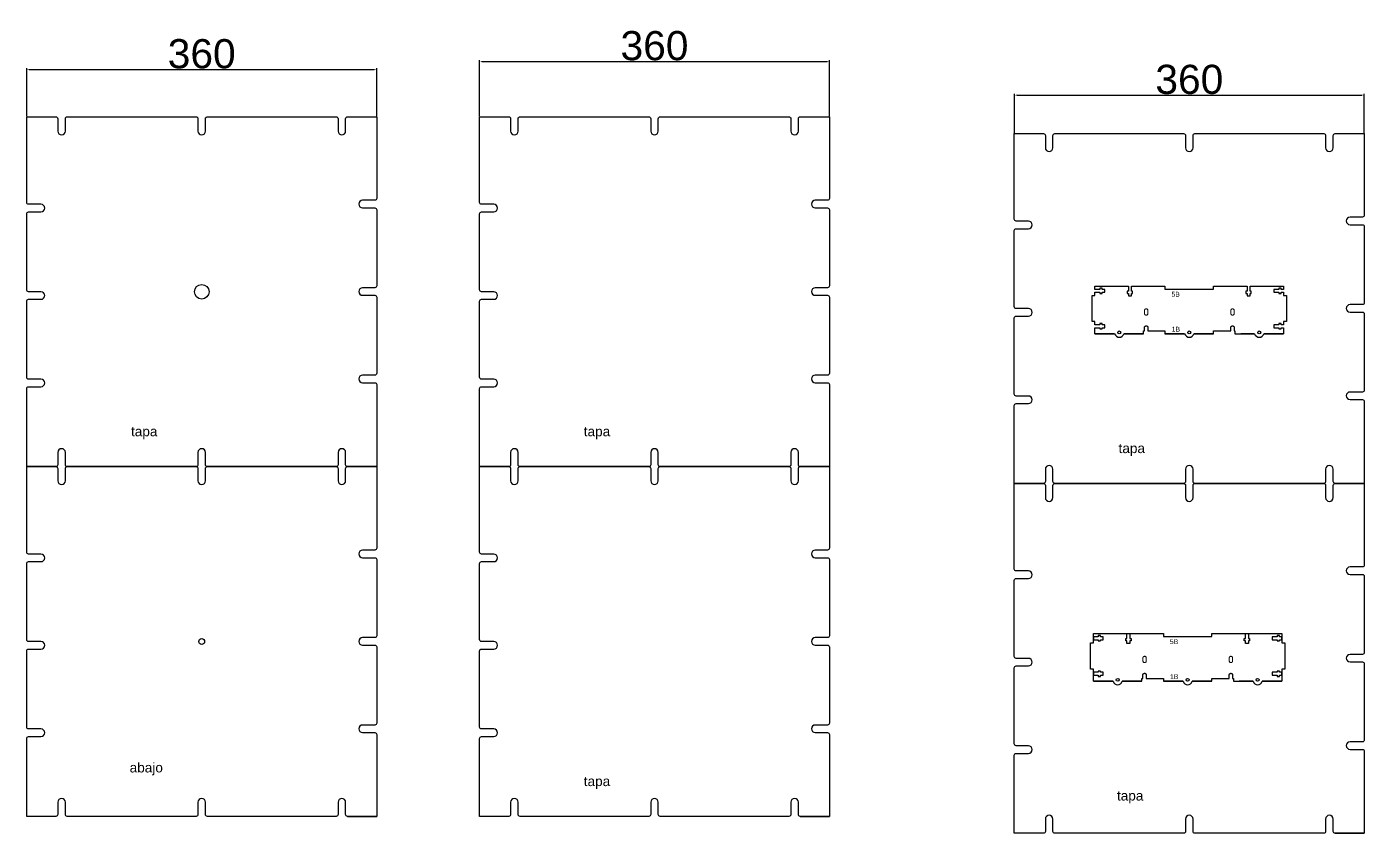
# Model space of a CAD drawing. Header units: millimetres. Extents: x -427 to 3453, y -1931 to 1921.
# Drawn here: x -427 to 949, y -1699 to -869 of the extents above; entities that cross this region are included whole.
import ezdxf

# ---------------------------------------------------------------- set-up
doc = ezdxf.new("R2010")
doc.units = ezdxf.units.MM
doc.layers.add('Layer 1', color=7, linetype='Continuous')
doc.styles.get("Standard").update_dxf_attribs({"font": 'arial.ttf'})
doc.dimstyles.new('ISO-25', dxfattribs={"dimtxt": 2.5, "dimasz": 2.5, "dimexe": 1.25, "dimexo": 0.625, "dimtad": 1, "dimtxsty": 'Standard', "dimcen": 2.5, "dimadec": 0, "dimazin": 0, "dimtfac": 1, "dimtmove": 0, "dimatfit": 3, "dimfxl": 1, "dimarcsym": 0})

# ---------------------------------------------------------------- blocks, each defined once
blk = doc.blocks.new('*D12')
at = {"color": 0, "lineweight": -2, "transparency": 16777216}
for p, q in [((-426.8, -960.8), (-426.8, -911.4)), ((-424.3, -912.6), (-69.3, -912.6)), ((-66.8, -960.8), (-66.8, -911.4))]:
    blk.add_line(p, q, dxfattribs=at)
at = {"color": 0, "transparency": 16777216}
for points in [[(-424.3, -912.2), (-424.3, -913.1), (-426.8, -912.6)], [(-69.3, -912.2), (-69.3, -913.1), (-66.8, -912.6)]]:
    blk.add_solid(points, dxfattribs=at)
at = {"layer": 'Defpoints', "color": 0, "transparency": 16777216}
for p in [(-66.8, -912.6), (-426.8, -961.5), (-66.8, -961.5)]:
    blk.add_point(p, dxfattribs=at)
at = {"color": 0, "transparency": 16777216, "insert": (-246.8, -896.7), "char_height": 30, "attachment_point": 5}
blk.add_mtext('360', dxfattribs=at)
blk = doc.blocks.new('*D13')
at = {"color": 0, "lineweight": -2, "transparency": 16777216}
for p, q in [((39, -960.8), (39, -903.1)), ((41.5, -904.4), (396.5, -904.4)), ((399, -960.8), (399, -903.1))]:
    blk.add_line(p, q, dxfattribs=at)
at = {"color": 0, "transparency": 16777216}
for points in [[(41.5, -904), (41.5, -904.8), (39, -904.4)], [(396.5, -904), (396.5, -904.8), (399, -904.4)]]:
    blk.add_solid(points, dxfattribs=at)
at = {"layer": 'Defpoints', "color": 0, "transparency": 16777216}
for p in [(399, -904.4), (39, -961.5), (399, -961.5)]:
    blk.add_point(p, dxfattribs=at)
at = {"color": 0, "transparency": 16777216, "insert": (219, -888.4), "char_height": 30, "attachment_point": 5}
blk.add_mtext('360', dxfattribs=at)
blk = doc.blocks.new('*D14')
at = {"color": 0, "lineweight": -2, "transparency": 16777216}
for p, q in [((589.2, -978.1), (589.2, -937.8)), ((591.7, -939.1), (946.7, -939.1)), ((949.2, -978.1), (949.2, -937.8))]:
    blk.add_line(p, q, dxfattribs=at)
at = {"color": 0, "transparency": 16777216}
for points in [[(591.7, -938.7), (591.7, -939.5), (589.2, -939.1)], [(946.7, -938.7), (946.7, -939.5), (949.2, -939.1)]]:
    blk.add_solid(points, dxfattribs=at)
at = {"layer": 'Defpoints', "color": 0, "transparency": 16777216}
for p in [(949.2, -939.1), (589.2, -978.8), (949.2, -978.8)]:
    blk.add_point(p, dxfattribs=at)
at = {"color": 0, "transparency": 16777216, "insert": (769.2, -923.1), "char_height": 30, "attachment_point": 5}
blk.add_mtext('360', dxfattribs=at)

msp = doc.modelspace()

# ---------------------------------------------------------------- linework, layer by layer
at = {"color": 240, "true_color": 0xed1f24}
msp.add_line((764.381, -1184.823), (744.151, -1184.823), dxfattribs=at)
at = {"color": 5}
msp.add_line((762.716, -1542.382), (742.485, -1542.382), dxfattribs=at)
at = {"color": 240, "true_color": 0xed1f24}
for points in [[(-96.776, -1321.468), (-66.776, -1321.468), (-96.776, -1321.468, -0.41421356), (-98.722, -1319.522), (-98.722, -1306.873, 1), (-106.506, -1306.873), (-106.506, -1319.522, -0.41421356), (-108.452, -1321.468), (-240.938, -1321.468, -0.41421356), (-242.884, -1319.522), (-242.884, -1306.873, 1), (-250.668, -1306.873), (-250.668, -1319.522, -0.41421356), (-252.614, -1321.468), (-385.1, -1321.468, -0.41421356), (-387.046, -1319.522), (-387.046, -1306.873, 1), (-394.83, -1306.873), (-394.83, -1319.522, -0.41421356), (-396.776, -1321.468), (-426.776, -1321.468), (-426.776, -1241.198, -0.41421356), (-424.83, -1239.252), (-412.181, -1239.252, 1), (-412.181, -1231.468), (-424.83, -1231.468, -0.41421356), (-426.776, -1229.522), (-426.776, -1151.198, -0.41421356), (-424.83, -1149.252), (-412.181, -1149.252, 1), (-412.181, -1141.468), (-424.83, -1141.468, -0.41421356), (-426.776, -1139.522), (-426.776, -1061.198, -0.41421356), (-424.83, -1059.252), (-412.181, -1059.252, 1), (-412.181, -1051.468), (-424.83, -1051.468, -0.41421356), (-426.776, -1049.522), (-426.776, -961.468), (-396.776, -961.468, -0.41421356), (-394.83, -963.414), (-394.83, -976.063, 1), (-387.046, -976.063), (-387.046, -963.414, -0.41421356), (-385.1, -961.468), (-252.614, -961.468, -0.41421356), (-250.668, -963.414), (-250.668, -976.063, 1), (-242.884, -976.063), (-242.884, -963.414, -0.41421356), (-240.938, -961.468), (-108.452, -961.468, -0.41421356), (-106.506, -963.414), (-106.506, -976.063, 1), (-98.722, -976.063), (-98.722, -963.414, -0.41421356), (-96.776, -961.468), (-66.776, -961.468), (-66.776, -1045.417, -0.41421356), (-68.722, -1047.363), (-81.371, -1047.363, 1), (-81.371, -1055.147), (-68.722, -1055.147, -0.41421356), (-66.776, -1057.093), (-66.776, -1135.417, -0.41421356), (-68.722, -1137.363), (-81.371, -1137.363, 1), (-81.371, -1145.147), (-68.722, -1145.147, -0.41421356), (-66.776, -1147.093), (-66.776, -1225.417, -0.41421356), (-68.722, -1227.363), (-81.371, -1227.363, 1), (-81.371, -1235.147), (-68.722, -1235.147, -0.41421356), (-66.776, -1237.093), (-66.776, -1321.468)], [(369.011, -1321.468), (399.011, -1321.468), (369.011, -1321.468, -0.41421356), (367.065, -1319.522), (367.065, -1306.873, 1), (359.281, -1306.873), (359.281, -1319.522, -0.41421356), (357.335, -1321.468), (224.849, -1321.468, -0.41421356), (222.903, -1319.522), (222.903, -1306.873, 1), (215.119, -1306.873), (215.119, -1319.522, -0.41421356), (213.173, -1321.468), (80.687, -1321.468, -0.41421356), (78.741, -1319.522), (78.741, -1306.873, 1), (70.957, -1306.873), (70.957, -1319.522, -0.41421356), (69.011, -1321.468), (39.011, -1321.468), (39.011, -1241.198, -0.41421356), (40.957, -1239.252), (53.606, -1239.252, 1), (53.606, -1231.468), (40.957, -1231.468, -0.41421356), (39.011, -1229.522), (39.011, -1151.198, -0.41421356), (40.957, -1149.252), (53.606, -1149.252, 1), (53.606, -1141.468), (40.957, -1141.468, -0.41421356), (39.011, -1139.522), (39.011, -1061.198, -0.41421356), (40.957, -1059.252), (53.606, -1059.252, 1), (53.606, -1051.468), (40.957, -1051.468, -0.41421356), (39.011, -1049.522), (39.011, -961.468), (69.011, -961.468, -0.41421356), (70.957, -963.414), (70.957, -976.063, 1), (78.741, -976.063), (78.741, -963.414, -0.41421356), (80.687, -961.468), (213.173, -961.468, -0.41421356), (215.119, -963.414), (215.119, -976.063, 1), (222.903, -976.063), (222.903, -963.414, -0.41421356), (224.849, -961.468), (357.335, -961.468, -0.41421356), (359.281, -963.414), (359.281, -976.063, 1), (367.065, -976.063), (367.065, -963.414, -0.41421356), (369.011, -961.468), (399.011, -961.468), (399.011, -1045.417, -0.41421356), (397.065, -1047.363), (384.416, -1047.363, 1), (384.416, -1055.147), (397.065, -1055.147, -0.41421356), (399.011, -1057.093), (399.011, -1135.417, -0.41421356), (397.065, -1137.363), (384.416, -1137.363, 1), (384.416, -1145.147), (397.065, -1145.147, -0.41421356), (399.011, -1147.093), (399.011, -1225.417, -0.41421356), (397.065, -1227.363), (384.416, -1227.363, 1), (384.416, -1235.147), (397.065, -1235.147, -0.41421356), (399.011, -1237.093), (399.011, -1321.468)], [(919.151, -1338.769), (949.151, -1338.769), (919.151, -1338.769, -0.41421356), (917.205, -1336.823), (917.205, -1324.174, 1), (909.421, -1324.174), (909.421, -1336.823, -0.41421356), (907.475, -1338.769), (774.989, -1338.769, -0.41421356), (773.043, -1336.823), (773.043, -1324.174, 1), (765.259, -1324.174), (765.259, -1336.823, -0.41421356), (763.313, -1338.769), (630.827, -1338.769, -0.41421356), (628.881, -1336.823), (628.881, -1324.174, 1), (621.097, -1324.174), (621.097, -1336.823, -0.41421356), (619.151, -1338.769), (589.151, -1338.769), (589.151, -1258.499, -0.41421356), (591.097, -1256.553), (603.746, -1256.553, 1), (603.746, -1248.769), (591.097, -1248.769, -0.41421356), (589.151, -1246.823), (589.151, -1168.499, -0.41421356), (591.097, -1166.553), (603.746, -1166.553, 1), (603.746, -1158.769), (591.097, -1158.769, -0.41421356), (589.151, -1156.823), (589.151, -1078.499, -0.41421356), (591.097, -1076.553), (603.746, -1076.553, 1), (603.746, -1068.769), (591.097, -1068.769, -0.41421356), (589.151, -1066.823), (589.151, -978.769), (619.151, -978.769, -0.41421356), (621.097, -980.715), (621.097, -993.364, 1), (628.881, -993.364), (628.881, -980.715, -0.41421356), (630.827, -978.769), (763.313, -978.769, -0.41421356), (765.259, -980.715), (765.259, -993.364, 1), (773.043, -993.364), (773.043, -980.715, -0.41421356), (774.989, -978.769), (907.475, -978.769, -0.41421356), (909.421, -980.715), (909.421, -993.364, 1), (917.205, -993.364), (917.205, -980.715, -0.41421356), (919.151, -978.769), (949.151, -978.769), (949.151, -1062.718, -0.41421356), (947.205, -1064.664), (934.556, -1064.664, 1), (934.556, -1072.448), (947.205, -1072.448, -0.41421356), (949.151, -1074.394), (949.151, -1152.718, -0.41421356), (947.205, -1154.664), (934.556, -1154.664, 1), (934.556, -1162.448), (947.205, -1162.448, -0.41421356), (949.151, -1164.394), (949.151, -1242.718, -0.41421356), (947.205, -1244.664), (934.556, -1244.664, 1), (934.556, -1252.448), (947.205, -1252.448, -0.41421356), (949.151, -1254.394), (949.151, -1338.769)], [(722.151, -1184.823), (701.92, -1184.823), (722.151, -1184.823), (722.151, -1181.823), (723.18, -1181.823), (723.157, -1181.753), (723.121, -1181.542), (723.086, -1181.33), (723.086, -1178.332), (723.121, -1178.12), (723.157, -1177.908), (723.227, -1177.697), (723.298, -1177.52), (723.404, -1177.344), (723.545, -1177.167), (723.686, -1177.026), (723.862, -1176.885), (724.039, -1176.779), (724.25, -1176.709), (724.427, -1176.638), (724.638, -1176.603), (724.85, -1176.568), (725.062, -1176.603), (725.273, -1176.638), (725.485, -1176.709), (725.661, -1176.779), (725.838, -1176.885), (726.014, -1177.026), (726.155, -1177.167), (726.296, -1177.344), (726.402, -1177.52), (726.473, -1177.697), (726.543, -1177.908), (726.579, -1178.12), (726.614, -1178.332), (726.614, -1181.33), (726.579, -1181.542), (726.543, -1181.753), (726.52, -1181.823), (744.151, -1181.823), (744.151, -1184.823), (764.381, -1184.823, 0.73379939), (773.92, -1184.823), (794.151, -1184.823), (794.151, -1181.823), (811.98, -1181.823), (811.957, -1181.753), (811.921, -1181.542), (811.886, -1181.33), (811.886, -1178.332), (811.921, -1178.12), (811.957, -1177.908), (812.027, -1177.697), (812.098, -1177.52), (812.204, -1177.344), (812.345, -1177.167), (812.486, -1177.026), (812.662, -1176.885), (812.839, -1176.779), (813.05, -1176.709), (813.227, -1176.638), (813.438, -1176.603), (813.65, -1176.568), (813.862, -1176.603), (814.073, -1176.638), (814.285, -1176.709), (814.461, -1176.779), (814.638, -1176.885), (814.814, -1177.026), (814.955, -1177.167), (815.096, -1177.344), (815.202, -1177.52), (815.273, -1177.697), (815.343, -1177.908), (815.379, -1178.12), (815.414, -1178.332), (815.414, -1181.33), (815.379, -1181.542), (815.343, -1181.753), (815.32, -1181.823), (816.151, -1181.823), (816.151, -1184.823), (836.381, -1184.823), (822.151, -1184.823)], [(836.381, -1184.823, 0.73379939), (845.92, -1184.823), (866.151, -1184.823), (845.92, -1184.823)], [(-96.776, -1681.468), (-66.776, -1681.468), (-96.776, -1681.468, -0.41421356), (-98.722, -1679.522), (-98.722, -1666.873, 1), (-106.506, -1666.873), (-106.506, -1679.522, -0.41421356), (-108.452, -1681.468), (-240.938, -1681.468, -0.41421356), (-242.884, -1679.522), (-242.884, -1666.873, 1), (-250.668, -1666.873), (-250.668, -1679.522, -0.41421356), (-252.614, -1681.468), (-385.1, -1681.468, -0.41421356), (-387.046, -1679.522), (-387.046, -1666.873, 1), (-394.83, -1666.873), (-394.83, -1679.522, -0.41421356), (-396.776, -1681.468), (-426.776, -1681.468), (-426.776, -1601.198, -0.41421356), (-424.83, -1599.252), (-412.181, -1599.252, 1), (-412.181, -1591.468), (-424.83, -1591.468, -0.41421356), (-426.776, -1589.522), (-426.776, -1511.198, -0.41421356), (-424.83, -1509.252), (-412.181, -1509.252, 1), (-412.181, -1501.468), (-424.83, -1501.468, -0.41421356), (-426.776, -1499.522), (-426.776, -1421.198, -0.41421356), (-424.83, -1419.252), (-412.181, -1419.252, 1), (-412.181, -1411.468), (-424.83, -1411.468, -0.41421356), (-426.776, -1409.522), (-426.776, -1321.468), (-396.776, -1321.468, -0.41421356), (-394.83, -1323.414), (-394.83, -1336.063, 1), (-387.046, -1336.063), (-387.046, -1323.414, -0.41421356), (-385.1, -1321.468), (-252.614, -1321.468, -0.41421356), (-250.668, -1323.414), (-250.668, -1336.063, 1), (-242.884, -1336.063), (-242.884, -1323.414, -0.41421356), (-240.938, -1321.468), (-108.452, -1321.468, -0.41421356), (-106.506, -1323.414), (-106.506, -1336.063, 1), (-98.722, -1336.063), (-98.722, -1323.414, -0.41421356), (-96.776, -1321.468), (-66.776, -1321.468), (-66.776, -1405.417, -0.41421356), (-68.722, -1407.363), (-81.371, -1407.363, 1), (-81.371, -1415.147), (-68.722, -1415.147, -0.41421356), (-66.776, -1417.093), (-66.776, -1495.417, -0.41421356), (-68.722, -1497.363), (-81.371, -1497.363, 1), (-81.371, -1505.147), (-68.722, -1505.147, -0.41421356), (-66.776, -1507.093), (-66.776, -1585.417, -0.41421356), (-68.722, -1587.363), (-81.371, -1587.363, 1), (-81.371, -1595.147), (-68.722, -1595.147, -0.41421356), (-66.776, -1597.093), (-66.776, -1681.468)], [(369.011, -1681.468), (399.011, -1681.468), (369.011, -1681.468, -0.41421356), (367.065, -1679.522), (367.065, -1666.873, 1), (359.281, -1666.873), (359.281, -1679.522, -0.41421356), (357.335, -1681.468), (224.849, -1681.468, -0.41421356), (222.903, -1679.522), (222.903, -1666.873, 1), (215.119, -1666.873), (215.119, -1679.522, -0.41421356), (213.173, -1681.468), (80.687, -1681.468, -0.41421356), (78.741, -1679.522), (78.741, -1666.873, 1), (70.957, -1666.873), (70.957, -1679.522, -0.41421356), (69.011, -1681.468), (39.011, -1681.468), (39.011, -1601.198, -0.41421356), (40.957, -1599.252), (53.606, -1599.252, 1), (53.606, -1591.468), (40.957, -1591.468, -0.41421356), (39.011, -1589.522), (39.011, -1511.198, -0.41421356), (40.957, -1509.252), (53.606, -1509.252, 1), (53.606, -1501.468), (40.957, -1501.468, -0.41421356), (39.011, -1499.522), (39.011, -1421.198, -0.41421356), (40.957, -1419.252), (53.606, -1419.252, 1), (53.606, -1411.468), (40.957, -1411.468, -0.41421356), (39.011, -1409.522), (39.011, -1321.468), (69.011, -1321.468, -0.41421356), (70.957, -1323.414), (70.957, -1336.063, 1), (78.741, -1336.063), (78.741, -1323.414, -0.41421356), (80.687, -1321.468), (213.173, -1321.468, -0.41421356), (215.119, -1323.414), (215.119, -1336.063, 1), (222.903, -1336.063), (222.903, -1323.414, -0.41421356), (224.849, -1321.468), (357.335, -1321.468, -0.41421356), (359.281, -1323.414), (359.281, -1336.063, 1), (367.065, -1336.063), (367.065, -1323.414, -0.41421356), (369.011, -1321.468), (399.011, -1321.468), (399.011, -1405.417, -0.41421356), (397.065, -1407.363), (384.416, -1407.363, 1), (384.416, -1415.147), (397.065, -1415.147, -0.41421356), (399.011, -1417.093), (399.011, -1495.417, -0.41421356), (397.065, -1497.363), (384.416, -1497.363, 1), (384.416, -1505.147), (397.065, -1505.147, -0.41421356), (399.011, -1507.093), (399.011, -1585.417, -0.41421356), (397.065, -1587.363), (384.416, -1587.363, 1), (384.416, -1595.147), (397.065, -1595.147, -0.41421356), (399.011, -1597.093), (399.011, -1681.468)], [(919.151, -1698.769), (949.151, -1698.769), (919.151, -1698.769, -0.41421356), (917.205, -1696.823), (917.205, -1684.174, 1), (909.421, -1684.174), (909.421, -1696.823, -0.41421356), (907.475, -1698.769), (774.989, -1698.769, -0.41421356), (773.043, -1696.823), (773.043, -1684.174, 1), (765.259, -1684.174), (765.259, -1696.823, -0.41421356), (763.313, -1698.769), (630.827, -1698.769, -0.41421356), (628.881, -1696.823), (628.881, -1684.174, 1), (621.097, -1684.174), (621.097, -1696.823, -0.41421356), (619.151, -1698.769), (589.151, -1698.769), (589.151, -1618.499, -0.41421356), (591.097, -1616.553), (603.746, -1616.553, 1), (603.746, -1608.769), (591.097, -1608.769, -0.41421356), (589.151, -1606.823), (589.151, -1528.499, -0.41421356), (591.097, -1526.553), (603.746, -1526.553, 1), (603.746, -1518.769), (591.097, -1518.769, -0.41421356), (589.151, -1516.823), (589.151, -1438.499, -0.41421356), (591.097, -1436.553), (603.746, -1436.553, 1), (603.746, -1428.769), (591.097, -1428.769, -0.41421356), (589.151, -1426.823), (589.151, -1338.769), (619.151, -1338.769, -0.41421356), (621.097, -1340.715), (621.097, -1353.364, 1), (628.881, -1353.364), (628.881, -1340.715, -0.41421356), (630.827, -1338.769), (763.313, -1338.769, -0.41421356), (765.259, -1340.715), (765.259, -1353.364, 1), (773.043, -1353.364), (773.043, -1340.715, -0.41421356), (774.989, -1338.769), (907.475, -1338.769, -0.41421356), (909.421, -1340.715), (909.421, -1353.364, 1), (917.205, -1353.364), (917.205, -1340.715, -0.41421356), (919.151, -1338.769), (949.151, -1338.769), (949.151, -1422.718, -0.41421356), (947.205, -1424.664), (934.556, -1424.664, 1), (934.556, -1432.448), (947.205, -1432.448, -0.41421356), (949.151, -1434.394), (949.151, -1512.718, -0.41421356), (947.205, -1514.664), (934.556, -1514.664, 1), (934.556, -1522.448), (947.205, -1522.448, -0.41421356), (949.151, -1524.394), (949.151, -1602.718, -0.41421356), (947.205, -1604.664), (934.556, -1604.664, 1), (934.556, -1612.448), (947.205, -1612.448, -0.41421356), (949.151, -1614.394), (949.151, -1698.769)]]:
    msp.add_lwpolyline(points, format="xyb", dxfattribs=at)
msp.add_lwpolyline([(672.151, -1184.823), (672.151, -1178.499), (677.179, -1178.499), (677.179, -1179.749), (679.579, -1179.749), (679.579, -1178.499), (682.151, -1178.499), (682.151, -1175.499), (679.579, -1175.499), (679.579, -1174.249), (677.179, -1174.249), (677.179, -1175.499), (672.151, -1175.499), (672.151, -1172.23), (669.151, -1172.23), (669.151, -1145.308), (672.151, -1145.308), (672.151, -1142.039), (677.179, -1142.039), (677.179, -1143.289), (679.579, -1143.289), (679.579, -1142.039), (682.151, -1142.039), (682.151, -1139.039), (679.579, -1139.039), (679.579, -1137.789), (677.179, -1137.789), (677.179, -1139.039), (672.151, -1139.039), (672.151, -1135.769), (706.651, -1135.769), (706.651, -1140.798), (705.401, -1140.798), (705.401, -1143.198), (706.651, -1143.198), (706.651, -1145.769), (709.651, -1145.769), (709.651, -1143.198), (710.901, -1143.198), (710.901, -1140.798), (709.651, -1140.798), (709.651, -1135.769), (744.151, -1135.769), (744.151, -1138.769), (769.151, -1138.769), (794.151, -1138.769), (794.151, -1135.769), (828.651, -1135.769), (828.651, -1140.798), (827.401, -1140.798), (827.401, -1143.198), (828.651, -1143.198), (828.651, -1145.769), (831.651, -1145.769), (831.651, -1143.198), (832.901, -1143.198), (832.901, -1140.798), (831.651, -1140.798), (831.651, -1135.769), (866.151, -1135.769), (866.151, -1139.039), (863.579, -1139.039), (863.579, -1137.789), (861.179, -1137.789), (861.179, -1139.039), (856.151, -1139.039), (856.151, -1142.039), (861.179, -1142.039), (861.179, -1143.289), (863.579, -1143.289), (863.579, -1142.039), (866.151, -1142.039), (866.151, -1145.308), (869.151, -1145.308), (869.151, -1172.23), (866.151, -1172.23), (866.151, -1175.499), (863.579, -1175.499), (863.579, -1174.249), (861.179, -1174.249), (861.179, -1175.499), (856.151, -1175.499), (856.151, -1178.499), (861.179, -1178.499), (861.179, -1179.749), (863.579, -1179.749), (863.579, -1178.499), (866.151, -1178.499), (866.151, -1184.823)], dxfattribs=at)
for points in [[(672.151, -1184.823), (692.381, -1184.823)], [(794.151, -1184.823), (773.92, -1184.823)]]:
    msp.add_lwpolyline(points, close=True, dxfattribs=at)
at = {"color": 5}
msp.add_lwpolyline([(670.485, -1542.382), (670.485, -1529.789), (667.485, -1529.789), (667.485, -1502.868), (670.485, -1502.868), (670.485, -1493.328), (742.485, -1493.328), (742.485, -1496.328), (767.485, -1496.328), (792.485, -1496.328), (792.485, -1493.328), (864.485, -1493.328), (864.485, -1502.868), (867.485, -1502.868), (867.485, -1529.789), (864.485, -1529.789), (864.485, -1542.382)], dxfattribs=at)
for points in [[(670.485, -1496.598), (670.485, -1499.598), (675.514, -1499.598), (675.514, -1500.848), (677.914, -1500.848), (677.914, -1499.598), (680.485, -1499.598), (680.485, -1496.598), (677.914, -1496.598), (677.914, -1495.348), (675.514, -1495.348), (675.514, -1496.598)], [(704.985, -1493.328), (707.985, -1493.328), (707.985, -1498.357), (709.235, -1498.357), (709.235, -1500.757), (707.985, -1500.757), (707.985, -1503.328), (704.985, -1503.328), (704.985, -1500.757), (703.735, -1500.757), (703.735, -1498.357), (704.985, -1498.357)], [(826.985, -1493.328), (829.985, -1493.328), (829.985, -1498.357), (831.235, -1498.357), (831.235, -1500.757), (829.985, -1500.757), (829.985, -1503.328), (826.985, -1503.328), (826.985, -1500.757), (825.735, -1500.757), (825.735, -1498.357), (826.985, -1498.357)], [(854.485, -1496.598), (854.485, -1499.598), (859.514, -1499.598), (859.514, -1500.848), (861.914, -1500.848), (861.914, -1499.598), (864.485, -1499.598), (864.485, -1496.598), (861.914, -1496.598), (861.914, -1495.348), (859.514, -1495.348), (859.514, -1496.598)], [(670.485, -1533.059), (670.485, -1536.059), (675.514, -1536.059), (675.514, -1537.309), (677.914, -1537.309), (677.914, -1536.059), (680.485, -1536.059), (680.485, -1533.059), (677.914, -1533.059), (677.914, -1531.809), (675.514, -1531.809), (675.514, -1533.059)], [(854.485, -1533.059), (854.485, -1536.059), (859.514, -1536.059), (859.514, -1537.309), (861.914, -1537.309), (861.914, -1536.059), (864.485, -1536.059), (864.485, -1533.059), (861.914, -1533.059), (861.914, -1531.809), (859.514, -1531.809), (859.514, -1533.059)], [(670.485, -1542.382), (690.716, -1542.382)], [(792.485, -1542.382), (772.255, -1542.382)]]:
    msp.add_lwpolyline(points, close=True, dxfattribs=at)
for points in [[(720.485, -1542.382), (700.255, -1542.382), (720.485, -1542.382), (720.485, -1539.382), (721.514, -1539.382), (721.491, -1539.313), (721.456, -1539.101), (721.421, -1538.889), (721.421, -1535.891), (721.456, -1535.679), (721.491, -1535.467), (721.562, -1535.256), (721.633, -1535.079), (721.738, -1534.903), (721.879, -1534.727), (722.021, -1534.585), (722.197, -1534.444), (722.373, -1534.338), (722.585, -1534.268), (722.761, -1534.197), (722.973, -1534.162), (723.185, -1534.127), (723.396, -1534.162), (723.608, -1534.197), (723.82, -1534.268), (723.996, -1534.338), (724.173, -1534.444), (724.349, -1534.585), (724.49, -1534.727), (724.631, -1534.903), (724.737, -1535.079), (724.808, -1535.256), (724.878, -1535.467), (724.913, -1535.679), (724.949, -1535.891), (724.949, -1538.889), (724.913, -1539.101), (724.878, -1539.313), (724.855, -1539.382), (742.485, -1539.382), (742.485, -1542.382), (762.716, -1542.382, 0.73379939), (772.255, -1542.382), (792.485, -1542.382), (792.485, -1539.382), (810.314, -1539.382), (810.291, -1539.313), (810.256, -1539.101), (810.221, -1538.889), (810.221, -1535.891), (810.256, -1535.679), (810.291, -1535.467), (810.362, -1535.256), (810.433, -1535.079), (810.538, -1534.903), (810.679, -1534.727), (810.821, -1534.585), (810.997, -1534.444), (811.173, -1534.338), (811.385, -1534.268), (811.561, -1534.197), (811.773, -1534.162), (811.985, -1534.127), (812.196, -1534.162), (812.408, -1534.197), (812.62, -1534.268), (812.796, -1534.338), (812.973, -1534.444), (813.149, -1534.585), (813.29, -1534.727), (813.431, -1534.903), (813.537, -1535.079), (813.608, -1535.256), (813.678, -1535.467), (813.713, -1535.679), (813.749, -1535.891), (813.749, -1538.889), (813.713, -1539.101), (813.678, -1539.313), (813.655, -1539.382), (814.485, -1539.382), (814.485, -1542.382), (834.716, -1542.382), (820.485, -1542.382)], [(834.716, -1542.382, 0.73379939), (844.255, -1542.382), (864.485, -1542.382), (844.255, -1542.382)]]:
    msp.add_lwpolyline(points, format="xyb", dxfattribs=at)
at = {"color": 240, "true_color": 0xed1f24}
for centre, radius in [((-246.776, -1141.468), 7.5), ((697.151, -1183.323), 1.5), ((769.151, -1183.323), 1.5), ((841.151, -1183.323), 1.5), ((-246.776, -1501.468), 3)]:
    msp.add_circle(centre, radius, dxfattribs=at)
at = {"color": 5}
for centre in [(695.485, -1540.882), (767.485, -1540.882), (839.485, -1540.882)]:
    msp.add_circle(centre, 1.5, dxfattribs=at)
at = {"color": 240, "true_color": 0xed1f24}
msp.add_arc((697.151, -1183.323), 5, 197.457603, 342.542397, dxfattribs=at)
at = {"color": 5}
msp.add_arc((695.485, -1540.882), 5, 197.457603, 342.542397, dxfattribs=at)
at = {"layer": 'Layer 1', "color": 240, "lineweight": 0, "true_color": 0xed1f24}
for points in [[(725.062, -1159.105), (725.274, -1159.14), (725.485, -1159.211), (725.662, -1159.282), (725.838, -1159.387), (726.014, -1159.529), (726.156, -1159.67), (726.297, -1159.846), (726.402, -1160.022), (726.473, -1160.199), (726.544, -1160.41), (726.579, -1160.622), (726.614, -1160.834), (726.614, -1163.832), (726.579, -1164.044), (726.544, -1164.256), (726.473, -1164.467), (726.402, -1164.644), (726.297, -1164.82), (726.156, -1164.997), (726.014, -1165.138), (725.838, -1165.279), (725.662, -1165.385), (725.485, -1165.455), (725.274, -1165.526), (725.062, -1165.561), (724.85, -1165.596), (724.639, -1165.561), (724.427, -1165.526), (724.25, -1165.455), (724.039, -1165.385), (723.862, -1165.279), (723.686, -1165.138), (723.545, -1164.997), (723.404, -1164.82), (723.298, -1164.644), (723.227, -1164.467), (723.157, -1164.256), (723.122, -1164.044), (723.086, -1163.832), (723.086, -1160.834), (723.122, -1160.622), (723.157, -1160.41), (723.227, -1160.199), (723.298, -1160.022), (723.404, -1159.846), (723.545, -1159.67), (723.686, -1159.529), (723.862, -1159.387), (724.039, -1159.282), (724.25, -1159.211), (724.427, -1159.14), (724.639, -1159.105), (724.85, -1159.07), (725.062, -1159.105)], [(813.862, -1159.105), (814.074, -1159.14), (814.285, -1159.211), (814.462, -1159.282), (814.638, -1159.387), (814.814, -1159.529), (814.956, -1159.67), (815.097, -1159.846), (815.202, -1160.022), (815.273, -1160.199), (815.344, -1160.41), (815.379, -1160.622), (815.414, -1160.834), (815.414, -1163.832), (815.379, -1164.044), (815.344, -1164.256), (815.273, -1164.467), (815.202, -1164.644), (815.097, -1164.82), (814.956, -1164.997), (814.814, -1165.138), (814.638, -1165.279), (814.462, -1165.385), (814.285, -1165.455), (814.074, -1165.526), (813.862, -1165.561), (813.65, -1165.596), (813.439, -1165.561), (813.227, -1165.526), (813.05, -1165.455), (812.839, -1165.385), (812.662, -1165.279), (812.486, -1165.138), (812.345, -1164.997), (812.204, -1164.82), (812.098, -1164.644), (812.027, -1164.467), (811.957, -1164.256), (811.922, -1164.044), (811.886, -1163.832), (811.886, -1160.834), (811.922, -1160.622), (811.957, -1160.41), (812.027, -1160.199), (812.098, -1160.022), (812.204, -1159.846), (812.345, -1159.67), (812.486, -1159.529), (812.662, -1159.387), (812.839, -1159.282), (813.05, -1159.211), (813.227, -1159.14), (813.439, -1159.105), (813.65, -1159.07), (813.862, -1159.105)]]:
    msp.add_lwpolyline(points, dxfattribs=at)
at = {"layer": 'Layer 1', "color": 5, "lineweight": 0}
for points in [[(723.397, -1516.664), (723.608, -1516.7), (723.82, -1516.77), (723.996, -1516.841), (724.173, -1516.947), (724.349, -1517.088), (724.49, -1517.229), (724.631, -1517.405), (724.737, -1517.582), (724.808, -1517.758), (724.878, -1517.97), (724.914, -1518.181), (724.949, -1518.393), (724.949, -1521.392), (724.914, -1521.603), (724.878, -1521.815), (724.808, -1522.027), (724.737, -1522.203), (724.631, -1522.379), (724.49, -1522.556), (724.349, -1522.697), (724.173, -1522.838), (723.996, -1522.944), (723.82, -1523.014), (723.608, -1523.085), (723.397, -1523.12), (723.185, -1523.155), (722.973, -1523.12), (722.762, -1523.085), (722.585, -1523.014), (722.374, -1522.944), (722.197, -1522.838), (722.021, -1522.697), (721.88, -1522.556), (721.739, -1522.379), (721.633, -1522.203), (721.562, -1522.027), (721.492, -1521.815), (721.456, -1521.603), (721.421, -1521.392), (721.421, -1518.393), (721.456, -1518.181), (721.492, -1517.97), (721.562, -1517.758), (721.633, -1517.582), (721.739, -1517.405), (721.88, -1517.229), (722.021, -1517.088), (722.197, -1516.947), (722.374, -1516.841), (722.585, -1516.77), (722.762, -1516.7), (722.973, -1516.664), (723.185, -1516.629), (723.397, -1516.664)], [(812.197, -1516.664), (812.408, -1516.7), (812.62, -1516.77), (812.796, -1516.841), (812.973, -1516.947), (813.149, -1517.088), (813.29, -1517.229), (813.431, -1517.405), (813.537, -1517.582), (813.608, -1517.758), (813.678, -1517.97), (813.714, -1518.181), (813.749, -1518.393), (813.749, -1521.392), (813.714, -1521.603), (813.678, -1521.815), (813.608, -1522.027), (813.537, -1522.203), (813.431, -1522.379), (813.29, -1522.556), (813.149, -1522.697), (812.973, -1522.838), (812.796, -1522.944), (812.62, -1523.014), (812.408, -1523.085), (812.197, -1523.12), (811.985, -1523.155), (811.773, -1523.12), (811.562, -1523.085), (811.385, -1523.014), (811.174, -1522.944), (810.997, -1522.838), (810.821, -1522.697), (810.68, -1522.556), (810.539, -1522.379), (810.433, -1522.203), (810.362, -1522.027), (810.292, -1521.815), (810.256, -1521.603), (810.221, -1521.392), (810.221, -1518.393), (810.256, -1518.181), (810.292, -1517.97), (810.362, -1517.758), (810.433, -1517.582), (810.539, -1517.405), (810.68, -1517.229), (810.821, -1517.088), (810.997, -1516.947), (811.174, -1516.841), (811.385, -1516.77), (811.562, -1516.7), (811.773, -1516.664), (811.985, -1516.629), (812.197, -1516.664)]]:
    msp.add_lwpolyline(points, dxfattribs=at)

# ---------------------------------------------------------------- texts
at = {"color": 5, "attachment_point": 1}
for s, width, insert, char_height in [('5B', 24.59582, (750.884, -1141.537), 5), ('1B', 24.59582, (751.086, -1177.534), 5), ('tapa', 155.79009, (-319.51, -1280.209), 10), ('tapa', 155.79009, (146.276, -1280.209), 10), ('tapa', 155.79009, (696.416, -1297.511), 10), ('5B', 24.59582, (749.219, -1499.096), 5), ('1B', 24.59582, (749.421, -1535.093), 5), ('abajo', 155.79009, (-320.911, -1626.153), 10), ('tapa', 155.79009, (146.276, -1640.209), 10), ('tapa', 155.79009, (694.751, -1655.07), 10)]:
    msp.add_mtext_dynamic_manual_height_columns(s, width=width, gutter_width=12.5, heights=[0], dxfattribs=dict(at, insert=insert, char_height=char_height))

# ---------------------------------------------------------------- dimensions: what is measured, and where the dimension line sits
for base, p1, p2, picture, middle in [((-66.776, -912.644), (-426.776, -961.468), (-66.776, -961.468), '*D12', (-246.776, -896.692)), ((399.011, -904.376), (39.011, -961.468), (399.011, -961.468), '*D13', (219.011, -888.424)), ((949.151, -939.073), (589.151, -978.769), (949.151, -978.769), '*D14', (769.151, -923.12))]:
    dim = msp.add_linear_dim(base=base, p1=p1, p2=p2, dimstyle='ISO-25', override={"dimtxt": 30})
    dim.commit()
    dim.dimension.update_dxf_attribs({"geometry": picture, "text_midpoint": middle})

doc.saveas('drawing.dxf')
